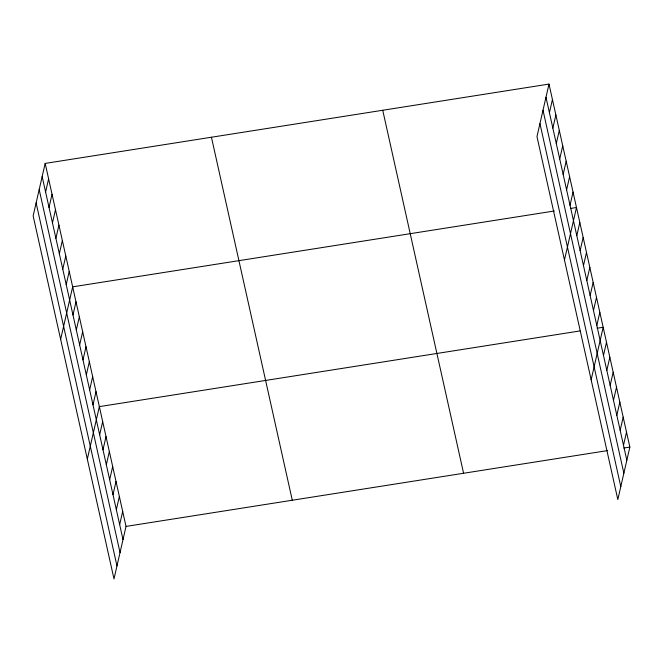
<?xml version="1.0" encoding="UTF-8"?>
<svg xmlns="http://www.w3.org/2000/svg" width="663" height="663" viewBox="0 0 663 663"><rect width="100%" height="100%" fill="white"/><g stroke="black" fill="none" stroke-linecap="round" stroke-linejoin="round"><path stroke-width="0.99" d="M45.175 163.413L33.15 215.914L114.003 578.923L126.028 526.414L45.175 163.413L548.997 84.077L629.85 447.086L617.825 499.587L536.972 136.586L548.997 84.077M45.59 192.021L48.614 178.844M49.029 207.453L52.045 194.267M52.468 222.876L55.485 209.699M55.899 238.307L58.916 225.122M59.338 253.738L62.355 240.553M62.77 269.161L65.794 255.984M66.209 284.593L69.225 271.407M60.64 339.34L72.665 286.839L554.318 210.991M72.98 314.991L75.996 301.806M76.311 329.967L79.336 316.781M79.651 344.942L82.668 331.757M82.983 359.91L86.008 346.732M86.323 374.885L89.339 361.708M89.654 389.861L92.671 376.675M92.994 404.836L96.011 391.651M87.317 459.127L99.342 406.626L579.992 330.936M99.657 434.779L102.682 421.602M102.997 449.754L106.014 436.577M106.329 464.73L109.354 451.544M109.668 479.705L112.685 466.52M113 494.681L116.017 481.495M116.34 509.648L119.357 496.471M119.672 524.624L122.688 511.446M549.42 112.685L552.436 99.508M552.851 128.116L555.876 114.931M556.29 143.548L559.307 130.362M559.721 158.971L562.746 145.794M563.16 174.402L566.177 161.217M566.6 189.825L569.616 176.648M570.031 205.257L573.056 192.071M564.462 260.004L576.487 207.502L570.445 208.455M576.802 235.655L579.827 222.478M580.142 250.631L583.158 237.445M583.473 265.606L586.498 252.421M586.813 280.573L589.83 267.396M590.145 295.549L593.161 282.372M593.476 310.524L596.501 297.347M596.816 325.5L599.833 312.314M591.147 379.791L603.173 327.29L597.123 328.243M603.487 355.443L606.504 342.265M606.819 370.418L609.836 357.241M610.159 385.394L613.176 372.216M613.49 400.369L616.507 387.184M616.822 415.345L619.847 402.159M620.162 430.312L623.179 417.135M623.493 445.287L626.518 432.11M126.028 526.414L607.681 450.575M623.8 448.031L629.85 447.086M545.981 97.262L626.833 460.263M543.005 110.24L623.858 473.241M539.947 123.608L620.8 486.609M382.733 110.257L463.586 473.266M211.439 137.233L292.284 500.233M42.159 176.598L123.003 539.599M39.183 189.577L120.036 552.577M36.125 202.944L116.97 565.945"/></g></svg>
